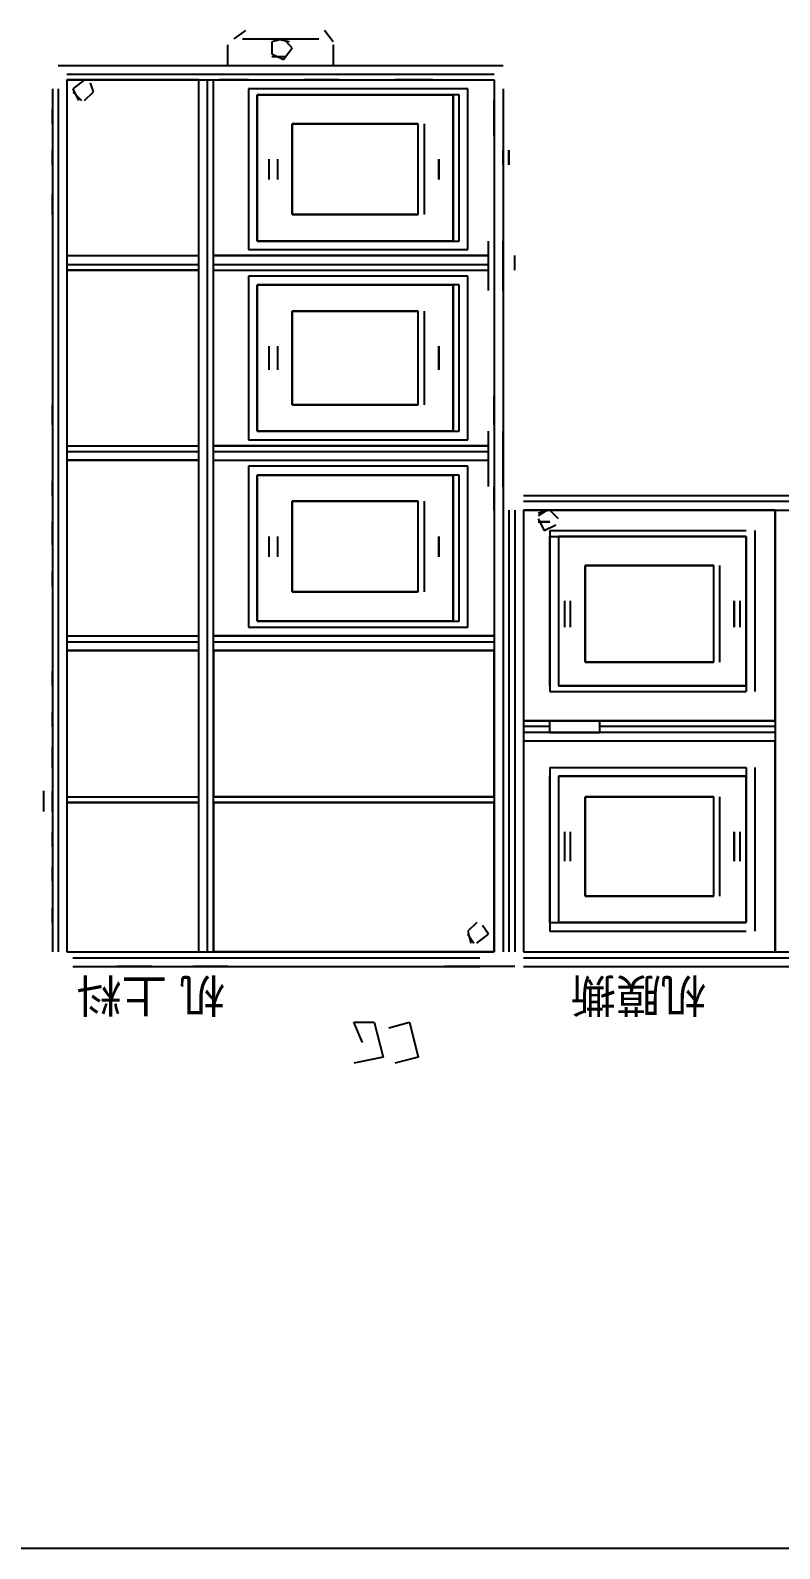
# Model space of a CAD drawing. Header units: millimetres. Extents: x 5 to 415, y 48 to 251.
# Drawn here: x 203.53 to 208.04, y 164.76 to 173.92 of the extents above; entities that cross this region are included whole.
import ezdxf

# ---------------------------------------------------------------- set-up
doc = ezdxf.new("R2010")
doc.units = ezdxf.units.MM
doc.layers.add('P', color=7, linetype='Continuous')
doc.layers.add('T', color=7, linetype='Continuous')

msp = doc.modelspace()

# ---------------------------------------------------------------- linework, layer by layer
at = {"layer": 'P'}
for points in [[(204.823, 173.919), (204.752, 173.867)], [(204.823, 173.919), (204.752, 173.867)], [(204.823, 173.919), (204.752, 173.867)], [(204.805, 173.867), (205.264, 173.867)], [(204.805, 173.867), (205.264, 173.867)], [(205.052, 173.867), (204.982, 173.849)], [(204.982, 173.849), (204.982, 173.778)], [(205.087, 173.849), (204.999, 173.867)], [(205.087, 173.849), (204.999, 173.867)], [(205.105, 173.814), (205.052, 173.867)], [(205.352, 173.849), (205.299, 173.919)], [(205.352, 173.849), (205.299, 173.919)], [(205.352, 173.849), (205.299, 173.919)], [(204.717, 173.708), (204.717, 173.831)], [(204.717, 173.708), (204.717, 173.831)], [(204.982, 173.778), (205.052, 173.743)], [(204.982, 173.761), (205.07, 173.761)], [(204.982, 173.761), (205.07, 173.761)], [(205.052, 173.743), (205.105, 173.814)], [(205.352, 173.831), (205.352, 173.708)], [(205.352, 173.831), (205.352, 173.708)], [(203.694, 173.708), (203.782, 173.708)], [(203.747, 173.708), (206.322, 173.708)], [(203.747, 173.655), (206.322, 173.655)], [(203.747, 173.655), (206.322, 173.655)], [(203.747, 173.655), (206.322, 173.655)], [(203.747, 173.655), (206.322, 173.655)], [(203.994, 173.708), (204.258, 173.708)], [(204.47, 173.708), (204.717, 173.708)], [(204.717, 173.708), (205.352, 173.708)], [(204.717, 173.708), (205.352, 173.708)], [(206.287, 173.708), (206.375, 173.708)], [(203.659, 173.567), (203.659, 168.363)], [(203.694, 173.567), (203.694, 168.363)], [(203.694, 173.567), (203.694, 168.363)], [(203.694, 173.567), (203.694, 168.363)], [(203.694, 173.567), (203.694, 168.363)], [(203.747, 173.62), (203.747, 172.561)], [(203.747, 173.62), (203.747, 172.561)], [(204.541, 173.62), (203.747, 173.62)], [(203.747, 173.62), (204.541, 173.62)], [(203.747, 173.62), (206.322, 173.62)], [(203.747, 173.567), (203.747, 168.363)], [(203.853, 173.62), (203.782, 173.567)], [(203.853, 173.62), (203.782, 173.567)], [(203.853, 173.62), (203.782, 173.567)], [(203.782, 173.567), (203.817, 173.496)], [(203.782, 173.567), (203.817, 173.496)], [(203.906, 173.549), (203.888, 173.602)], [(203.906, 173.549), (203.888, 173.602)], [(204.294, 173.62), (204.205, 173.62)], [(204.541, 172.561), (204.541, 173.62)], [(204.541, 172.561), (204.541, 173.62)], [(204.541, 168.363), (204.541, 173.62)], [(204.593, 168.363), (204.593, 173.62)], [(204.593, 168.363), (204.593, 173.62)], [(204.629, 172.561), (204.629, 173.62)], [(204.629, 173.62), (206.322, 173.62)], [(204.629, 168.363), (204.629, 173.62)], [(204.84, 173.62), (204.664, 173.62)], [(204.84, 173.567), (204.84, 172.597)], [(206.163, 173.567), (204.84, 173.567)], [(205.387, 173.62), (205.176, 173.62)], [(205.952, 173.62), (205.722, 173.62)], [(206.163, 172.597), (206.163, 173.567)], [(206.322, 173.62), (206.322, 172.649)], [(206.322, 173.567), (206.322, 172.649)], [(206.322, 173.567), (206.322, 172.649)], [(206.322, 173.567), (206.322, 172.649)], [(206.375, 173.567), (206.375, 172.649)], [(206.375, 173.567), (206.375, 172.649)], [(206.375, 173.567), (206.375, 172.649)], [(203.782, 173.549), (203.835, 173.496)], [(203.853, 173.496), (203.906, 173.549)], [(203.853, 173.496), (203.906, 173.549)], [(204.893, 173.531), (204.893, 172.649)], [(206.075, 173.531), (204.893, 173.531)], [(204.893, 172.649), (204.893, 173.531)], [(204.893, 173.531), (206.075, 173.531)], [(206.11, 173.531), (204.893, 173.531)], [(204.893, 173.531), (204.893, 172.649)], [(206.075, 172.649), (206.075, 173.531)], [(206.075, 173.531), (206.075, 172.649)], [(206.11, 172.649), (206.11, 173.531)], [(206.322, 173.284), (206.322, 173.496)], [(203.659, 173.355), (203.659, 173.443)], [(203.659, 173.443), (203.659, 173.355)], [(205.105, 173.355), (205.105, 172.808)], [(205.863, 173.355), (205.105, 173.355)], [(205.105, 173.355), (205.863, 173.355)], [(205.105, 172.808), (205.105, 173.355)], [(205.863, 172.808), (205.863, 173.355)], [(205.899, 173.355), (205.899, 172.808)], [(203.659, 173.108), (203.659, 173.196)], [(203.659, 173.196), (203.659, 173.108)], [(206.375, 173.196), (206.375, 173.108)], [(206.375, 173.108), (206.375, 173.196)], [(206.41, 173.108), (206.41, 173.196)], [(206.41, 173.196), (206.41, 173.108)], [(204.964, 173.143), (204.964, 173.02)], [(204.964, 173.143), (204.964, 173.02)], [(205.017, 173.02), (205.017, 173.143)], [(205.017, 173.02), (205.017, 173.143)], [(205.987, 173.143), (205.987, 173.02)], [(205.987, 173.143), (205.987, 173.02)], [(205.987, 173.02), (205.987, 173.143)], [(205.987, 173.02), (205.987, 173.143)], [(206.375, 173.108), (206.375, 173.02)], [(203.659, 172.808), (203.659, 172.932)], [(203.659, 172.932), (203.659, 172.808)], [(203.747, 172.861), (203.747, 172.685)], [(205.105, 172.808), (205.863, 172.808)], [(205.863, 172.808), (205.105, 172.808)], [(205.863, 172.808), (205.775, 172.808)], [(204.893, 172.649), (206.075, 172.649)], [(206.075, 172.649), (204.893, 172.649)], [(204.893, 172.649), (206.11, 172.649)], [(206.287, 172.35), (206.287, 172.649)], [(206.322, 172.649), (206.322, 172.35)], [(206.375, 172.35), (206.375, 172.649)], [(206.375, 172.649), (206.375, 172.35)], [(203.747, 172.561), (204.541, 172.561)], [(203.747, 172.561), (204.541, 172.561)], [(203.747, 172.561), (204.541, 172.561)], [(206.287, 172.561), (204.629, 172.561)], [(204.629, 172.561), (206.287, 172.561)], [(204.84, 172.597), (206.163, 172.597)], [(206.446, 172.473), (206.446, 172.561)], [(203.747, 172.508), (204.541, 172.508)], [(203.747, 172.508), (204.541, 172.508)], [(203.747, 172.473), (204.541, 172.473)], [(204.541, 172.473), (203.747, 172.473)], [(203.747, 172.473), (203.747, 171.415)], [(203.747, 172.473), (203.747, 171.415)], [(203.747, 172.473), (204.541, 172.473)], [(204.541, 171.415), (204.541, 172.473)], [(204.541, 171.415), (204.541, 172.473)], [(204.629, 172.508), (206.287, 172.508)], [(204.629, 172.508), (206.287, 172.508)], [(204.629, 172.473), (206.287, 172.473)], [(204.629, 171.415), (204.629, 172.473)], [(204.629, 172.473), (206.287, 172.473)], [(206.163, 172.438), (204.84, 172.438)], [(204.84, 172.438), (204.84, 171.45)], [(204.893, 172.385), (204.893, 171.503)], [(206.075, 172.385), (204.893, 172.385)], [(204.893, 171.503), (204.893, 172.385)], [(204.893, 172.385), (206.075, 172.385)], [(206.11, 172.385), (204.893, 172.385)], [(204.893, 172.385), (204.893, 171.503)], [(206.075, 171.503), (206.075, 172.385)], [(206.075, 172.385), (206.075, 171.503)], [(206.11, 171.503), (206.11, 172.385)], [(206.163, 171.45), (206.163, 172.438)], [(206.322, 172.35), (206.322, 171.503)], [(206.322, 172.35), (206.322, 171.503)], [(206.322, 172.35), (206.322, 171.503)], [(206.322, 172.35), (206.322, 171.503)], [(206.375, 172.35), (206.375, 171.503)], [(206.375, 172.35), (206.375, 171.503)], [(206.375, 172.35), (206.375, 171.503)], [(205.105, 172.226), (205.863, 172.226)], [(205.863, 172.226), (205.105, 172.226)], [(205.105, 172.226), (205.105, 171.662)], [(205.105, 171.662), (205.105, 172.226)], [(205.863, 171.662), (205.863, 172.226)], [(205.899, 172.226), (205.899, 171.662)], [(204.964, 172.014), (204.964, 171.873)], [(204.964, 172.014), (204.964, 171.873)], [(205.017, 171.873), (205.017, 172.014)], [(205.017, 171.873), (205.017, 172.014)], [(205.987, 171.873), (205.987, 172.014)], [(205.987, 172.014), (205.987, 171.873)], [(205.987, 172.014), (205.987, 171.873)], [(205.987, 171.873), (205.987, 172.014)], [(203.659, 171.538), (203.659, 171.662)], [(205.105, 171.662), (205.863, 171.662)], [(205.863, 171.662), (205.105, 171.662)], [(205.863, 171.662), (205.775, 171.662)], [(206.322, 171.538), (206.322, 171.715)], [(204.893, 171.503), (206.075, 171.503)], [(206.075, 171.503), (204.893, 171.503)], [(204.893, 171.503), (206.11, 171.503)], [(206.287, 171.168), (206.287, 171.503)], [(206.322, 171.503), (206.322, 171.168)], [(206.375, 171.168), (206.375, 171.503)], [(206.375, 171.503), (206.375, 171.168)], [(203.747, 171.415), (204.541, 171.415)], [(203.747, 171.415), (204.541, 171.415)], [(203.747, 171.415), (204.541, 171.415)], [(203.747, 171.379), (204.541, 171.379)], [(203.747, 171.379), (204.541, 171.379)], [(206.287, 171.415), (204.629, 171.415)], [(204.629, 171.415), (206.287, 171.415)], [(204.629, 171.379), (206.287, 171.379)], [(204.629, 171.379), (206.287, 171.379)], [(204.84, 171.45), (206.163, 171.45)], [(203.747, 171.327), (204.541, 171.327)], [(204.541, 171.327), (203.747, 171.327)], [(203.747, 171.327), (203.747, 170.268)], [(203.747, 171.327), (203.747, 170.268)], [(203.747, 171.327), (204.541, 171.327)], [(204.541, 170.268), (204.541, 171.327)], [(204.541, 170.268), (204.541, 171.327)], [(204.629, 170.268), (204.629, 171.327)], [(204.629, 171.327), (206.287, 171.327)], [(204.629, 171.327), (206.287, 171.327)], [(204.84, 171.291), (204.84, 170.321)], [(206.163, 171.291), (204.84, 171.291)], [(206.163, 170.321), (206.163, 171.291)], [(203.659, 171.115), (203.659, 171.203)], [(203.659, 171.203), (203.659, 171.115)], [(203.747, 171.203), (203.747, 171.027)], [(206.075, 171.238), (204.893, 171.238)], [(204.893, 171.238), (206.075, 171.238)], [(204.893, 170.356), (204.893, 171.238)], [(204.893, 171.238), (204.893, 170.356)], [(204.893, 171.238), (204.893, 170.356)], [(206.11, 171.238), (204.893, 171.238)], [(206.075, 170.356), (206.075, 171.238)], [(206.075, 171.238), (206.075, 170.356)], [(206.11, 170.356), (206.11, 171.238)], [(206.322, 171.168), (206.322, 170.268)], [(206.322, 171.027), (206.322, 171.168)], [(206.322, 171.168), (206.322, 168.363)], [(206.322, 171.168), (206.322, 168.363)], [(206.322, 171.168), (206.322, 168.363)], [(206.375, 171.168), (206.375, 168.363)], [(206.375, 171.168), (206.375, 168.363)], [(206.375, 171.168), (206.375, 168.363)], [(206.498, 171.115), (209.709, 171.115)], [(205.105, 171.08), (205.863, 171.08)], [(205.863, 171.08), (205.105, 171.08)], [(205.105, 171.08), (205.105, 170.533)], [(205.105, 170.533), (205.105, 171.08)], [(205.863, 170.533), (205.863, 171.08)], [(205.899, 171.08), (205.899, 170.533)], [(206.375, 171.027), (206.375, 168.363)], [(206.41, 171.027), (206.41, 168.363)], [(206.41, 171.027), (206.41, 168.363)], [(206.41, 171.027), (206.41, 168.363)], [(206.41, 171.027), (206.41, 168.363)], [(206.446, 171.027), (206.446, 168.363)], [(206.446, 171.027), (206.446, 168.363)], [(206.498, 171.08), (209.709, 171.08)], [(206.498, 171.08), (209.709, 171.08)], [(206.498, 171.08), (209.709, 171.08)], [(206.498, 171.08), (209.709, 171.08)], [(208.015, 171.027), (206.498, 171.027)], [(208.015, 171.027), (206.498, 171.027)], [(206.498, 171.027), (206.498, 169.757)], [(206.498, 171.027), (206.498, 169.757)], [(206.498, 171.027), (206.498, 168.363)], [(206.498, 171.027), (206.498, 168.363)], [(206.498, 171.027), (206.498, 168.363)], [(206.498, 171.027), (209.709, 171.027)], [(206.657, 171.027), (206.587, 171.009)], [(206.657, 171.027), (206.587, 171.009)], [(206.64, 171.027), (206.587, 170.991)], [(206.71, 170.974), (206.657, 171.027)], [(206.71, 170.974), (206.657, 171.027)], [(206.71, 170.974), (206.657, 171.027)], [(208.015, 169.757), (208.015, 171.027)], [(208.015, 169.757), (208.015, 171.027)], [(208.015, 171.027), (208.015, 168.363)], [(203.659, 170.815), (203.659, 170.956)], [(203.659, 170.956), (203.659, 170.815)], [(206.587, 170.974), (206.622, 170.903)], [(206.587, 170.974), (206.622, 170.903)], [(206.587, 170.956), (206.657, 170.956)], [(206.657, 170.956), (206.587, 170.956)], [(206.622, 170.903), (206.693, 170.938)], [(206.622, 170.903), (206.693, 170.938)], [(204.964, 170.868), (204.964, 170.744)], [(204.964, 170.868), (204.964, 170.744)], [(205.017, 170.744), (205.017, 170.868)], [(205.017, 170.744), (205.017, 170.868)], [(205.987, 170.744), (205.987, 170.868)], [(205.987, 170.868), (205.987, 170.744)], [(205.987, 170.868), (205.987, 170.744)], [(205.987, 170.744), (205.987, 170.868)], [(206.657, 170.903), (206.657, 169.933)], [(206.657, 170.903), (206.657, 169.933)], [(206.657, 170.903), (206.657, 169.933)], [(206.657, 170.903), (207.839, 170.903)], [(206.657, 170.903), (207.839, 170.903)], [(206.657, 170.868), (206.657, 169.933)], [(206.657, 170.868), (207.839, 170.868)], [(206.657, 170.868), (207.839, 170.868)], [(206.657, 169.968), (206.657, 170.868)], [(207.839, 170.868), (206.71, 170.868)], [(206.71, 170.868), (207.839, 170.868)], [(206.71, 170.868), (206.71, 169.968)], [(207.839, 170.868), (207.839, 169.933)], [(207.839, 170.868), (207.839, 169.968)], [(207.839, 169.968), (207.839, 170.868)], [(207.892, 170.903), (207.892, 169.933)], [(207.892, 170.903), (207.892, 169.933)], [(207.892, 170.903), (207.892, 169.933)], [(203.659, 170.568), (203.659, 170.656)], [(203.659, 170.656), (203.659, 170.568)], [(207.645, 170.692), (206.869, 170.692)], [(206.869, 170.692), (207.645, 170.692)], [(206.869, 170.692), (206.869, 170.109)], [(206.869, 170.109), (206.869, 170.692)], [(207.645, 170.109), (207.645, 170.692)], [(207.68, 170.692), (207.68, 170.109)], [(205.105, 170.533), (205.863, 170.533)], [(205.863, 170.533), (205.105, 170.533)], [(205.863, 170.533), (205.775, 170.533)], [(206.745, 170.48), (206.745, 170.321)], [(206.745, 170.48), (206.745, 170.321)], [(206.781, 170.321), (206.781, 170.48)], [(206.781, 170.321), (206.781, 170.48)], [(207.768, 170.321), (207.768, 170.48)], [(207.768, 170.48), (207.768, 170.321)], [(207.768, 170.48), (207.768, 170.321)], [(207.804, 170.321), (207.804, 170.48)], [(204.893, 170.356), (206.075, 170.356)], [(206.075, 170.356), (204.893, 170.356)], [(204.893, 170.356), (206.11, 170.356)], [(203.747, 170.268), (204.541, 170.268)], [(203.747, 170.268), (204.541, 170.268)], [(203.747, 170.268), (204.541, 170.268)], [(206.322, 170.268), (204.629, 170.268)], [(204.629, 170.268), (206.322, 170.268)], [(204.84, 170.321), (206.163, 170.321)], [(203.747, 170.233), (204.541, 170.233)], [(203.747, 170.233), (204.541, 170.233)], [(203.747, 170.18), (203.747, 169.298)], [(204.541, 170.18), (203.747, 170.18)], [(203.747, 170.18), (204.541, 170.18)], [(203.747, 170.18), (203.747, 169.298)], [(203.747, 170.18), (204.541, 170.18)], [(204.541, 169.298), (204.541, 170.18)], [(204.541, 169.298), (204.541, 170.18)], [(204.629, 170.233), (206.322, 170.233)], [(204.629, 170.233), (206.322, 170.233)], [(204.629, 170.18), (204.629, 169.298)], [(206.322, 170.18), (204.629, 170.18)], [(206.322, 170.18), (204.629, 170.18)], [(204.629, 170.18), (204.629, 169.298)], [(204.629, 170.18), (206.322, 170.18)], [(204.84, 170.18), (206.287, 170.18)], [(206.322, 169.298), (206.322, 170.18)], [(206.322, 169.298), (206.322, 170.18)], [(206.869, 170.109), (207.645, 170.109)], [(207.645, 170.109), (206.869, 170.109)], [(203.659, 169.968), (203.659, 170.057)], [(203.659, 170.057), (203.659, 169.968)], [(206.322, 169.298), (206.322, 169.968)], [(206.657, 169.933), (207.839, 169.933)], [(206.657, 169.933), (207.839, 169.933)], [(206.657, 169.933), (207.839, 169.933)], [(206.657, 169.933), (207.839, 169.933)], [(206.71, 169.968), (207.839, 169.968)], [(207.839, 169.968), (206.71, 169.968)], [(203.659, 169.721), (203.659, 169.81)], [(203.659, 169.81), (203.659, 169.721)], [(206.498, 169.757), (208.015, 169.757)], [(206.498, 169.757), (208.015, 169.757)], [(206.657, 169.757), (206.498, 169.757)], [(206.657, 169.721), (206.498, 169.721)], [(206.657, 169.721), (206.498, 169.721)], [(206.657, 169.721), (206.498, 169.721)], [(206.657, 169.721), (206.498, 169.721)], [(206.957, 169.757), (206.657, 169.757)], [(206.657, 169.686), (206.657, 169.757)], [(206.657, 169.757), (206.957, 169.757)], [(206.957, 169.757), (206.957, 169.686)], [(208.015, 169.757), (206.957, 169.757)], [(208.015, 169.721), (206.957, 169.721)], [(208.015, 169.721), (206.957, 169.721)], [(208.015, 169.721), (206.957, 169.721)], [(208.015, 169.721), (206.957, 169.721)], [(203.747, 169.633), (203.747, 169.422)], [(208.015, 169.686), (206.498, 169.686)], [(208.015, 169.686), (206.498, 169.686)], [(208.015, 169.686), (206.498, 169.686)], [(208.015, 169.686), (206.498, 169.686)], [(208.015, 169.633), (206.498, 169.633)], [(208.015, 169.633), (206.498, 169.633)], [(206.498, 169.633), (206.498, 168.363)], [(206.498, 169.633), (206.498, 168.363)], [(208.015, 169.633), (206.498, 169.633)], [(206.657, 169.686), (206.957, 169.686)], [(206.957, 169.686), (206.657, 169.686)], [(208.015, 168.363), (208.015, 169.633)], [(208.015, 168.363), (208.015, 169.633)], [(203.659, 169.474), (203.659, 169.598)], [(203.659, 169.598), (203.659, 169.474)], [(206.657, 169.474), (206.657, 168.487)], [(206.657, 169.474), (206.657, 168.54)], [(206.657, 169.474), (206.657, 168.487)], [(206.657, 169.474), (206.657, 168.487)], [(206.657, 169.474), (207.839, 169.474)], [(206.657, 169.474), (207.839, 169.474)], [(206.657, 169.474), (207.839, 169.474)], [(206.657, 169.474), (207.839, 169.474)], [(207.839, 169.474), (207.839, 168.54)], [(207.892, 169.474), (207.892, 168.487)], [(207.892, 169.474), (207.892, 168.487)], [(207.892, 169.474), (207.892, 168.487)], [(206.657, 168.54), (206.657, 169.422)], [(207.839, 169.422), (206.71, 169.422)], [(206.71, 169.422), (207.839, 169.422)], [(206.71, 169.422), (206.71, 168.54)], [(207.839, 169.422), (207.839, 168.54)], [(207.839, 168.54), (207.839, 169.422)], [(203.606, 169.333), (203.606, 169.21)], [(203.659, 169.21), (203.659, 169.333)], [(203.747, 169.298), (204.541, 169.298)], [(203.747, 169.298), (204.541, 169.298)], [(203.747, 169.298), (204.541, 169.298)], [(203.747, 169.298), (204.541, 169.298)], [(203.747, 169.263), (203.747, 168.363)], [(203.747, 169.263), (203.747, 168.363)], [(204.541, 169.263), (203.747, 169.263)], [(203.747, 169.263), (204.541, 169.263)], [(203.747, 169.263), (204.541, 169.263)], [(203.747, 169.263), (204.541, 169.263)], [(204.541, 168.363), (204.541, 169.263)], [(204.541, 168.363), (204.541, 169.263)], [(204.629, 169.298), (206.322, 169.298)], [(206.322, 169.298), (204.629, 169.298)], [(204.629, 169.298), (206.322, 169.298)], [(204.629, 169.298), (206.322, 169.298)], [(206.322, 169.263), (204.629, 169.263)], [(206.322, 169.263), (204.629, 169.263)], [(204.629, 169.263), (204.629, 168.363)], [(204.629, 169.263), (204.629, 168.363)], [(204.629, 169.263), (206.322, 169.263)], [(204.629, 169.263), (206.322, 169.263)], [(205.652, 169.298), (205.528, 169.298)], [(206.322, 168.363), (206.322, 169.263)], [(206.322, 168.363), (206.322, 169.263)], [(206.322, 168.416), (206.322, 169.263)], [(206.869, 169.298), (206.869, 168.698)], [(207.645, 169.298), (206.869, 169.298)], [(206.869, 168.698), (206.869, 169.298)], [(206.869, 169.298), (207.645, 169.298)], [(207.645, 168.698), (207.645, 169.298)], [(207.68, 169.298), (207.68, 168.698)], [(204.629, 168.416), (204.629, 169.21)], [(203.659, 168.998), (203.659, 169.086)], [(203.659, 169.086), (203.659, 168.998)], [(203.747, 169.122), (203.747, 168.91)], [(206.745, 169.086), (206.745, 168.91)], [(206.745, 169.086), (206.745, 168.91)], [(206.781, 168.91), (206.781, 169.086)], [(206.781, 168.91), (206.781, 169.086)], [(207.768, 168.91), (207.768, 169.086)], [(207.768, 169.086), (207.768, 168.91)], [(207.768, 169.086), (207.768, 168.91)], [(207.804, 168.91), (207.804, 169.086)], [(203.659, 168.787), (203.659, 168.875)], [(203.659, 168.875), (203.659, 168.787)], [(203.659, 168.54), (203.659, 168.628)], [(203.659, 168.628), (203.659, 168.54)], [(206.869, 168.698), (207.645, 168.698)], [(207.645, 168.698), (206.869, 168.698)], [(206.216, 168.54), (206.163, 168.487)], [(206.216, 168.54), (206.163, 168.487)], [(206.216, 168.54), (206.163, 168.487)], [(206.657, 168.54), (207.839, 168.54)], [(206.657, 168.54), (207.839, 168.54)], [(206.657, 168.54), (207.839, 168.54)], [(206.71, 168.54), (207.839, 168.54)], [(207.839, 168.54), (206.71, 168.54)], [(206.163, 168.487), (206.181, 168.416)], [(206.163, 168.487), (206.181, 168.416)], [(206.163, 168.469), (206.199, 168.416)], [(206.216, 168.416), (206.287, 168.469)], [(206.216, 168.416), (206.287, 168.469)], [(206.287, 168.469), (206.252, 168.522)], [(206.287, 168.469), (206.252, 168.522)], [(206.657, 168.487), (207.839, 168.487)], [(203.747, 168.363), (204.541, 168.363)], [(203.747, 168.363), (204.541, 168.363)], [(203.782, 168.363), (206.234, 168.363)], [(204.629, 168.363), (206.322, 168.363)], [(206.322, 168.363), (204.629, 168.363)], [(205.387, 168.363), (205.564, 168.363)], [(205.775, 168.363), (205.952, 168.363)], [(206.498, 168.363), (208.015, 168.363)], [(206.498, 168.363), (208.015, 168.363)], [(206.498, 168.363), (209.709, 168.363)], [(203.782, 168.328), (206.234, 168.328)], [(203.782, 168.328), (206.234, 168.328)], [(203.782, 168.328), (206.234, 168.328)], [(203.782, 168.328), (206.234, 168.328)], [(203.782, 168.275), (206.234, 168.275)], [(204.258, 168.275), (204.047, 168.275)], [(204.717, 168.275), (204.505, 168.275)], [(206.234, 168.275), (206.022, 168.275)], [(206.446, 168.275), (206.234, 168.275)], [(206.498, 168.328), (209.709, 168.328)], [(206.498, 168.328), (209.709, 168.328)], [(206.498, 168.328), (209.709, 168.328)], [(206.498, 168.328), (209.709, 168.328)], [(206.498, 168.275), (209.709, 168.275)], [(205.528, 167.816), (205.475, 167.94)], [(205.475, 167.94), (205.599, 167.94)], [(205.599, 167.94), (205.652, 167.728)], [(205.687, 167.905), (205.811, 167.94)], [(205.811, 167.94), (205.863, 167.728)], [(205.652, 167.728), (205.475, 167.693)], [(205.863, 167.728), (205.722, 167.693)], [(282.011, 164.765), (115.094, 164.765)]]:
    msp.add_lwpolyline(points, dxfattribs=at)

# ---------------------------------------------------------------- texts
at = {"layer": 'T', "char_height": 0.2, "attachment_point": 1, "rotation": 180}
for s, insert in [('{\\fArial|b0|i0|c0|p18;机 上料}', (204.7, 168)), ('{\\fArial|b0|i0|c0|p18;机膜撕}', (207.6, 168))]:
    msp.add_mtext(s, dxfattribs=dict(at, insert=insert))

doc.saveas('drawing.dxf')
